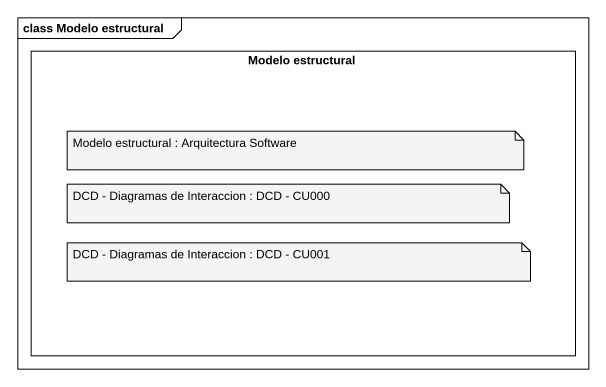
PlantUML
@startuml
mainframe class Modelo estructural
rectangle "Modelo estructural" as Modelo_estructural
note as N1
  Modelo estructural : Arquitectura Software
end note
note as N2
  DCD - Diagramas de Interaccion : DCD - CU000
end note
note as N3
  DCD - Diagramas de Interaccion : DCD - CU001
end note
@enduml
